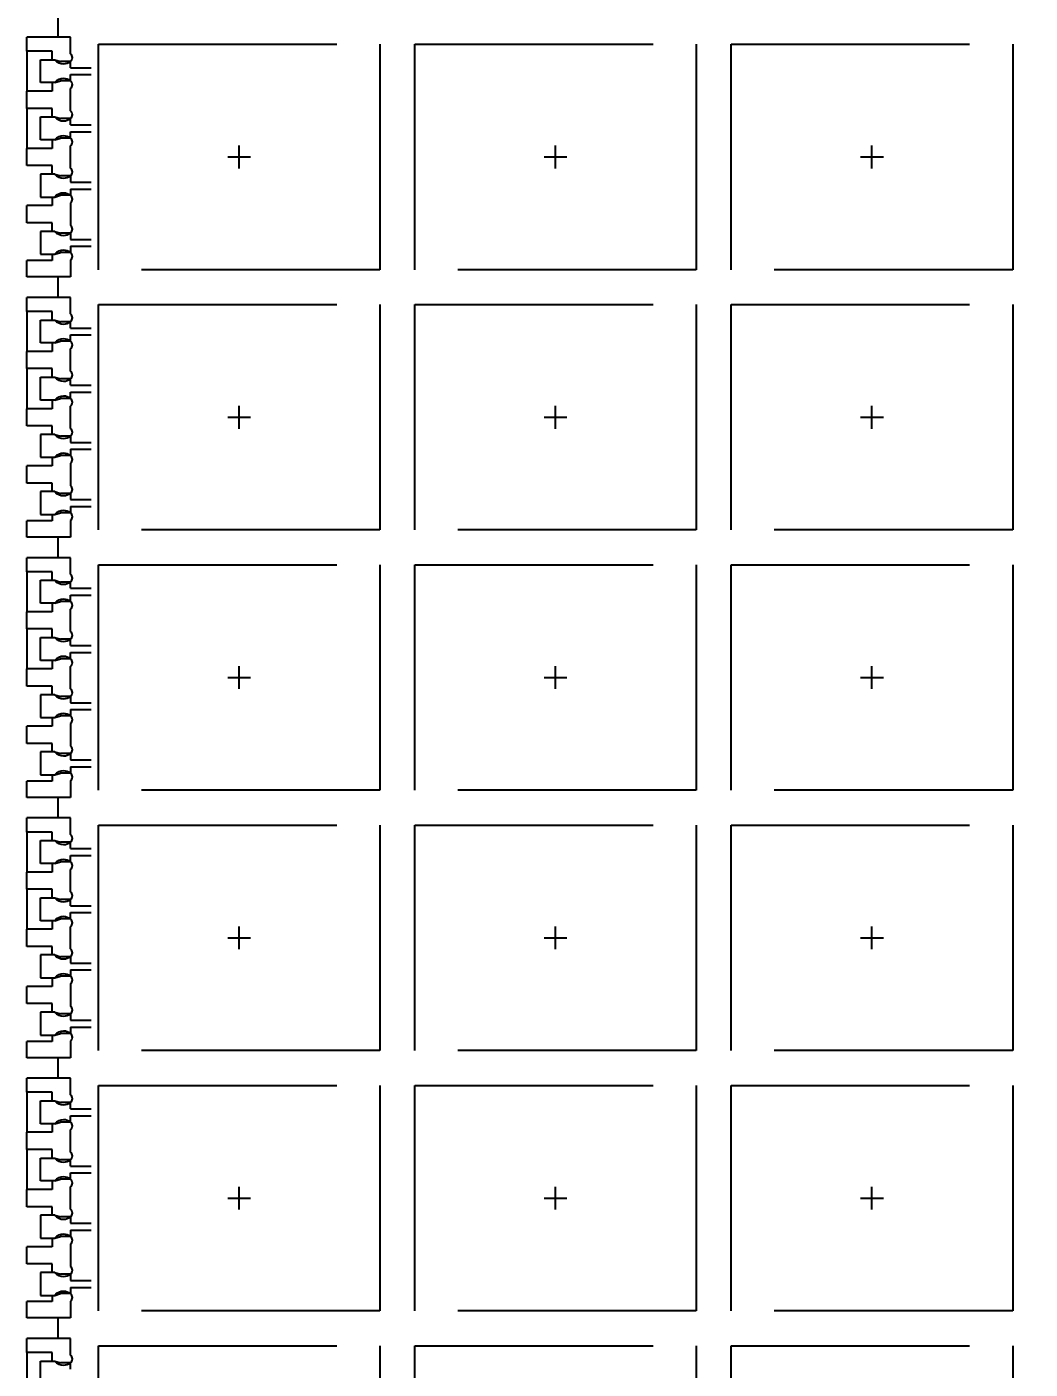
# Model space of a CAD drawing. Header units: millimetres. Extents: x 393.2 to 449.6, y 107.5 to 114.2.
# Drawn here: x 405.75 to 406.276, y 110.306 to 111.01 of the extents above; entities that cross this region are included whole.
import ezdxf

# ---------------------------------------------------------------- set-up
doc = ezdxf.new("R2010")
doc.units = ezdxf.units.MM
doc.header["$LTSCALE"] = 0.5
doc.header["$PDMODE"] = 98
for name, pattern in [('CENTER', [50.8, 31.75, -6.35, 6.35, -6.35]), ('HIDDEN', [0.375, 0.25, -0.125]), ('PHANTOM', [2.5, 1.25, -0.25, 0.25, -0.25, 0.25, -0.25])]:
    doc.linetypes.add(name, pattern=pattern)
for name, color, linetype in [('1D', 4, 'Continuous'), ('BTM', 7, 'HIDDEN'), ('CEN', 2, 'CENTER'), ('DIM', 3, 'Continuous'), ('PKG', 1, 'PHANTOM')]:
    doc.layers.add(name, color=color, linetype=linetype)
doc.styles.add('SIMPLEX', font='simplex.shx')
doc.dimstyles.new('Standard2', dxfattribs={"dimtxt": 0.06, "dimasz": 0.08, "dimexe": 0.01, "dimexo": 0.01, "dimgap": 0.027, "dimtad": 0, "dimdec": 3, "dimlfac": 16.666667, "dimrnd": 0.0005, "dimzin": 1, "dimdsep": 46, "dimtxsty": 'SIMPLEX', "dimcen": 0.1905, "dimclrd": 256, "dimclre": 256, "dimclrt": 256, "dimadec": 0, "dimazin": 0, "dimtp": 0.03, "dimtm": 0.05, "dimtfac": 0.8, "dimtdec": 3, "dimtmove": 0, "dimatfit": 3, "dimfxl": 0.05, "dimtolj": 1, "dimtzin": 4, "dimlwd": -1, "dimlwe": -1, "dimarcsym": 0})

# ---------------------------------------------------------------- blocks, each defined once
blk = doc.blocks.new('*D6')
at = {"layer": 'Defpoints', "color": 0, "ltscale": 0.1, "transparency": 16777216}
for p in [(405.70664, 113.31662), (405.70664, 113.0886), (407.43764, 111.00964)]:
    blk.add_point(p, dxfattribs=at)
at = {"layer": 'DIM', "ltscale": 0.1, "transparency": 16777216}
blk.add_line((405.70664, 113.0986), (405.70664, 113.31662), dxfattribs=at)
at = {"layer": 'DIM', "ltscale": 0.1, "transparency": 16777216, "insert": (405.70664, 113.49219), "char_height": 0.06, "attachment_point": 5, "rotation": 90, "style": 'SIMPLEX'}
blk.add_mtext('\\A1;28.850', dxfattribs=at)
blk = doc.blocks.new('*D7')
at = {"layer": '1D', "ltscale": 0.1, "transparency": 16777216}
blk.add_line((405.53864, 112.86798), (405.53864, 113.31662), dxfattribs=at)
at = {"layer": 'Defpoints', "color": 0, "ltscale": 0.1, "transparency": 16777216}
for p in [(405.53864, 113.31662), (405.53864, 112.85798), (407.43764, 111.00964)]:
    blk.add_point(p, dxfattribs=at)
at = {"layer": '1D', "ltscale": 0.1, "transparency": 16777216, "insert": (405.53864, 113.48648), "char_height": 0.06, "attachment_point": 5, "rotation": 90, "style": 'SIMPLEX'}
blk.add_mtext('\\A1;31.650', dxfattribs=at)
blk = doc.blocks.new('*D18')
at = {"layer": '1D', "ltscale": 0.1, "transparency": 16777216}
blk.add_line((405.51064, 109.44065), (405.04694, 109.44065), dxfattribs=at)
at = {"layer": 'Defpoints', "color": 0, "ltscale": 0.1, "transparency": 16777216}
for p in [(407.43764, 111.00964), (405.04694, 109.44065), (405.52064, 109.44065)]:
    blk.add_point(p, dxfattribs=at)
at = {"layer": '1D', "ltscale": 0.1, "transparency": 16777216, "insert": (404.87709, 109.44065), "char_height": 0.06, "attachment_point": 5, "style": 'SIMPLEX'}
blk.add_mtext('\\A1;26.150', dxfattribs=at)
blk = doc.blocks.new('*D19')
at = {"layer": '1D', "ltscale": 0.1, "transparency": 16777216}
blk.add_line((405.51064, 109.86063), (405.04694, 109.86063), dxfattribs=at)
at = {"layer": 'Defpoints', "color": 0, "ltscale": 0.1, "transparency": 16777216}
for p in [(407.43764, 111.00964), (405.04694, 109.86063), (405.52064, 109.86063)]:
    blk.add_point(p, dxfattribs=at)
at = {"layer": '1D', "ltscale": 0.1, "transparency": 16777216, "insert": (404.8828, 109.86063), "char_height": 0.06, "attachment_point": 5, "style": 'SIMPLEX'}
blk.add_mtext('\\A1;19.150', dxfattribs=at)
blk = doc.blocks.new('*D20')
at = {"layer": '1D', "ltscale": 0.1, "transparency": 16777216}
blk.add_line((405.51064, 110.34665), (405.10676, 110.34665), dxfattribs=at)
at = {"layer": 'Defpoints', "color": 0, "ltscale": 0.1, "transparency": 16777216}
for p in [(407.43764, 111.00964), (405.10676, 110.34665), (405.52064, 110.34665)]:
    blk.add_point(p, dxfattribs=at)
at = {"layer": '1D', "ltscale": 0.1, "transparency": 16777216, "insert": (404.94262, 110.34665), "char_height": 0.06, "attachment_point": 5, "style": 'SIMPLEX'}
blk.add_mtext('\\A1;11.050', dxfattribs=at)
blk = doc.blocks.new('*D21')
at = {"layer": '1D', "ltscale": 0.1, "transparency": 16777216}
blk.add_line((405.51064, 110.76663), (405.10676, 110.76663), dxfattribs=at)
at = {"layer": 'Defpoints', "color": 0, "ltscale": 0.1, "transparency": 16777216}
for p in [(407.43764, 111.00964), (405.10676, 110.76663), (405.52064, 110.76663)]:
    blk.add_point(p, dxfattribs=at)
at = {"layer": '1D', "ltscale": 0.1, "transparency": 16777216, "insert": (404.95976, 110.76663), "char_height": 0.06, "attachment_point": 5, "style": 'SIMPLEX'}
blk.add_mtext('\\A1;4.050', dxfattribs=at)
blk = doc.blocks.new('*D22')
at = {"layer": '1D', "ltscale": 0.1, "transparency": 16777216}
blk.add_line((405.51064, 111.25265), (405.10676, 111.25265), dxfattribs=at)
at = {"layer": 'Defpoints', "color": 0, "ltscale": 0.1, "transparency": 16777216}
for p in [(405.10676, 111.25265), (405.52064, 111.25265), (407.43764, 111.00964)]:
    blk.add_point(p, dxfattribs=at)
at = {"layer": '1D', "ltscale": 0.1, "transparency": 16777216, "insert": (404.95976, 111.25265), "char_height": 0.06, "attachment_point": 5, "style": 'SIMPLEX'}
blk.add_mtext('\\A1;4.050', dxfattribs=at)
blk = doc.blocks.new('*D23')
at = {"layer": '1D', "ltscale": 0.1, "transparency": 16777216}
blk.add_line((405.51064, 111.67263), (405.10676, 111.67263), dxfattribs=at)
at = {"layer": 'Defpoints', "color": 0, "ltscale": 0.1, "transparency": 16777216}
for p in [(405.10676, 111.67263), (405.52064, 111.67263), (407.43764, 111.00964)]:
    blk.add_point(p, dxfattribs=at)
at = {"layer": '1D', "ltscale": 0.1, "transparency": 16777216, "insert": (404.94262, 111.67263), "char_height": 0.06, "attachment_point": 5, "style": 'SIMPLEX'}
blk.add_mtext('\\A1;11.050', dxfattribs=at)
blk = doc.blocks.new('*D24')
at = {"layer": '1D', "ltscale": 0.1, "transparency": 16777216}
blk.add_line((405.51064, 112.15865), (405.10676, 112.15865), dxfattribs=at)
at = {"layer": 'Defpoints', "color": 0, "ltscale": 0.1, "transparency": 16777216}
for p in [(405.10676, 112.15865), (405.52064, 112.15865), (407.43764, 111.00964)]:
    blk.add_point(p, dxfattribs=at)
at = {"layer": '1D', "ltscale": 0.1, "transparency": 16777216, "insert": (404.94262, 112.15865), "char_height": 0.06, "attachment_point": 5, "style": 'SIMPLEX'}
blk.add_mtext('\\A1;19.150', dxfattribs=at)
blk = doc.blocks.new('*D25')
at = {"layer": '1D', "ltscale": 0.1, "transparency": 16777216}
blk.add_line((405.51064, 112.57863), (405.10676, 112.57863), dxfattribs=at)
at = {"layer": 'Defpoints', "color": 0, "ltscale": 0.1, "transparency": 16777216}
for p in [(405.10676, 112.57863), (405.52064, 112.57863), (407.43764, 111.00964)]:
    blk.add_point(p, dxfattribs=at)
at = {"layer": '1D', "ltscale": 0.1, "transparency": 16777216, "insert": (404.93691, 112.57863), "char_height": 0.06, "attachment_point": 5, "style": 'SIMPLEX'}
blk.add_mtext('\\A1;26.150', dxfattribs=at)
blk = doc.blocks.new('*D26')
at = {"layer": 'Defpoints', "color": 0, "ltscale": 0.1, "transparency": 16777216}
for p in [(405.10676, 113.06164), (405.67968, 113.06164), (407.43764, 111.00964)]:
    blk.add_point(p, dxfattribs=at)
at = {"layer": 'DIM', "ltscale": 0.1, "transparency": 16777216}
blk.add_line((405.66968, 113.06164), (405.10676, 113.06164), dxfattribs=at)
at = {"layer": 'DIM', "ltscale": 0.1, "transparency": 16777216, "insert": (404.93119, 113.06164), "char_height": 0.06, "attachment_point": 5, "style": 'SIMPLEX'}
blk.add_mtext('\\A1;34.200', dxfattribs=at)
blk = doc.blocks.new('*D40')
at = {"layer": 'Defpoints', "color": 0, "transparency": 16777216}
for p in [(407.43764, 111.00964), (405.75029, 109.19764), (405.04731, 109.0161)]:
    blk.add_point(p, dxfattribs=at)
at = {"layer": 'DIM', "transparency": 16777216}
for p, q in [((405.36731, 109.19764), (405.20731, 109.0161)), ((405.74029, 109.19764), (405.36731, 109.19764)), ((405.20731, 109.0161), (405.04731, 109.0161))]:
    blk.add_line(p, q, dxfattribs=at)
at = {"layer": 'DIM', "transparency": 16777216, "insert": (404.87174, 109.0161), "char_height": 0.06, "attachment_point": 5, "style": 'SIMPLEX'}
blk.add_mtext('\\A1;30.200', dxfattribs=at)
blk = doc.blocks.new('*D41')
at = {"layer": 'Defpoints', "color": 0, "transparency": 16777216}
for p in [(407.43764, 111.00964), (406.37864, 109.02364), (405.04731, 108.92191)]:
    blk.add_point(p, dxfattribs=at)
at = {"layer": 'DIM', "transparency": 16777216}
for p, q in [((405.36731, 109.02364), (405.20731, 108.92191)), ((406.36864, 109.02364), (405.36731, 109.02364)), ((405.20731, 108.92191), (405.04731, 108.92191))]:
    blk.add_line(p, q, dxfattribs=at)
at = {"layer": 'DIM', "transparency": 16777216, "insert": (404.87745, 108.92191), "char_height": 0.06, "attachment_point": 5, "style": 'SIMPLEX'}
blk.add_mtext('\\A1;33.100', dxfattribs=at)
blk = doc.blocks.new('*D42')
at = {"layer": 'Defpoints', "color": 0, "transparency": 16777216}
for p in [(407.43764, 111.00964), (405.68864, 109.23514), (405.46603, 108.54924)]:
    blk.add_point(p, dxfattribs=at)
at = {"layer": 'DIM', "transparency": 16777216}
for p, q in [((405.68864, 109.22514), (405.68864, 108.86924)), ((405.68864, 108.86924), (405.46603, 108.70924)), ((405.46603, 108.70924), (405.46603, 108.54924))]:
    blk.add_line(p, q, dxfattribs=at)
at = {"layer": 'DIM', "transparency": 16777216, "insert": (405.46603, 108.37938), "char_height": 0.06, "attachment_point": 5, "rotation": 90, "style": 'SIMPLEX'}
blk.add_mtext('\\A1;29.150', dxfattribs=at)
blk = doc.blocks.new('*D43')
at = {"layer": 'Defpoints', "color": 0, "transparency": 16777216}
for p in [(407.43764, 111.00964), (405.75749, 109.25239), (405.77007, 108.54924)]:
    blk.add_point(p, dxfattribs=at)
at = {"layer": 'DIM', "transparency": 16777216}
for p, q in [((405.75749, 109.24239), (405.75749, 108.86924)), ((405.75749, 108.86924), (405.77007, 108.70924)), ((405.77007, 108.70924), (405.77007, 108.54924))]:
    blk.add_line(p, q, dxfattribs=at)
at = {"layer": 'DIM', "transparency": 16777216, "insert": (405.77007, 108.37367), "char_height": 0.06, "attachment_point": 5, "rotation": 90, "style": 'SIMPLEX'}
blk.add_mtext('\\A1;28.003', dxfattribs=at)
blk = doc.blocks.new('*D44')
at = {"layer": 'Defpoints', "color": 0, "transparency": 16777216}
for p in [(407.43764, 111.00964), (405.76664, 109.22974), (405.85343, 108.54924)]:
    blk.add_point(p, dxfattribs=at)
at = {"layer": 'DIM', "transparency": 16777216}
for p, q in [((405.76664, 109.21974), (405.76664, 108.86924)), ((405.76664, 108.86924), (405.85343, 108.70924)), ((405.85343, 108.70924), (405.85343, 108.54924))]:
    blk.add_line(p, q, dxfattribs=at)
at = {"layer": 'DIM', "transparency": 16777216, "insert": (405.85343, 108.37367), "char_height": 0.06, "attachment_point": 5, "rotation": 90, "style": 'SIMPLEX'}
blk.add_mtext('\\A1;27.850', dxfattribs=at)
blk = doc.blocks.new('*D45')
at = {"layer": 'Defpoints', "color": 0, "transparency": 16777216}
for p in [(407.43764, 111.00964), (405.69779, 109.22599), (405.04731, 109.16438)]:
    blk.add_point(p, dxfattribs=at)
at = {"layer": 'DIM', "transparency": 16777216}
for p, q in [((405.36731, 109.22599), (405.20731, 109.16438)), ((405.68779, 109.22599), (405.36731, 109.22599)), ((405.20731, 109.16438), (405.04731, 109.16438))]:
    blk.add_line(p, q, dxfattribs=at)
at = {"layer": 'DIM', "transparency": 16777216, "insert": (404.87174, 109.16438), "char_height": 0.06, "attachment_point": 5, "style": 'SIMPLEX'}
blk.add_mtext('\\A1;29.728', dxfattribs=at)
blk = doc.blocks.new('*D46')
at = {"layer": 'Defpoints', "color": 0, "ltscale": 0.1, "transparency": 16777216}
for p in [(407.43764, 111.00964), (405.77324, 109.22314), (405.04731, 109.09433)]:
    blk.add_point(p, dxfattribs=at)
at = {"layer": 'DIM', "linetype": 'ByBlock', "ltscale": 0.1, "transparency": 16777216}
for p, q in [((405.36731, 109.22314), (405.20731, 109.09433)), ((405.76324, 109.22314), (405.36731, 109.22314)), ((405.20731, 109.09433), (405.04731, 109.09433))]:
    blk.add_line(p, q, dxfattribs=at)
at = {"layer": 'DIM', "ltscale": 0.1, "transparency": 16777216, "insert": (404.87174, 109.09433), "char_height": 0.06, "attachment_point": 5, "style": 'SIMPLEX'}
blk.add_mtext('\\A1;29.775', dxfattribs=at)
blk = doc.blocks.new('*D47')
at = {"layer": 'Defpoints', "color": 0, "ltscale": 0.1, "transparency": 16777216}
for p in [(407.43764, 111.00964), (405.73529, 109.23514), (405.5645, 108.54924)]:
    blk.add_point(p, dxfattribs=at)
at = {"layer": 'DIM', "linetype": 'ByBlock', "ltscale": 0.1, "transparency": 16777216}
for p, q in [((405.73529, 109.22514), (405.73529, 108.86924)), ((405.73529, 108.86924), (405.5645, 108.70924)), ((405.5645, 108.70924), (405.5645, 108.54924))]:
    blk.add_line(p, q, dxfattribs=at)
at = {"layer": 'DIM', "ltscale": 0.1, "transparency": 16777216, "insert": (405.5645, 108.37367), "char_height": 0.06, "attachment_point": 5, "rotation": 90, "style": 'SIMPLEX'}
blk.add_mtext('\\A1;28.373', dxfattribs=at)
blk = doc.blocks.new('*D48')
at = {"layer": 'Defpoints', "color": 0, "ltscale": 0.1, "transparency": 16777216}
for p in [(407.43764, 111.00964), (405.75029, 109.19764), (405.66911, 108.54924)]:
    blk.add_point(p, dxfattribs=at)
at = {"layer": 'DIM', "linetype": 'ByBlock', "ltscale": 0.1, "transparency": 16777216}
for p, q in [((405.75029, 109.18764), (405.75029, 108.86924)), ((405.75029, 108.86924), (405.66911, 108.70924)), ((405.66911, 108.70924), (405.66911, 108.54924))]:
    blk.add_line(p, q, dxfattribs=at)
at = {"layer": 'DIM', "ltscale": 0.1, "transparency": 16777216, "insert": (405.66911, 108.37938), "char_height": 0.06, "attachment_point": 5, "rotation": 90, "style": 'SIMPLEX'}
blk.add_mtext('\\A1;28.123', dxfattribs=at)
blk = doc.blocks.new('*D49')
at = {"layer": 'Defpoints', "color": 0, "ltscale": 0.1, "transparency": 16777216}
for p in [(407.43764, 111.00964), (405.04731, 109.22974), (405.75029, 109.22974)]:
    blk.add_point(p, dxfattribs=at)
at = {"layer": 'DIM', "linetype": 'ByBlock', "ltscale": 0.1, "transparency": 16777216}
blk.add_line((405.74029, 109.22974), (405.04731, 109.22974), dxfattribs=at)
at = {"layer": 'DIM', "ltscale": 0.1, "transparency": 16777216, "insert": (404.87174, 109.22974), "char_height": 0.06, "attachment_point": 5, "style": 'SIMPLEX'}
blk.add_mtext('\\A1;29.665', dxfattribs=at)
blk = doc.blocks.new('*D50')
at = {"layer": 'Defpoints', "color": 0, "ltscale": 0.1, "transparency": 16777216}
for p in [(407.43764, 111.00964), (405.77324, 109.19764), (405.94126, 108.54924)]:
    blk.add_point(p, dxfattribs=at)
at = {"layer": 'DIM', "linetype": 'ByBlock', "ltscale": 0.1, "transparency": 16777216}
for p, q in [((405.77324, 109.18764), (405.77324, 108.86924)), ((405.77324, 108.86924), (405.94126, 108.70924)), ((405.94126, 108.70924), (405.94126, 108.54924))]:
    blk.add_line(p, q, dxfattribs=at)
at = {"layer": 'DIM', "ltscale": 0.1, "transparency": 16777216, "insert": (405.94126, 108.37367), "char_height": 0.06, "attachment_point": 5, "rotation": 90, "style": 'SIMPLEX'}
blk.add_mtext('\\A1;27.740', dxfattribs=at)
blk = doc.blocks.new('*D51')
at = {"layer": 'Defpoints', "color": 0, "ltscale": 0.1, "transparency": 16777216}
for p in [(407.43764, 111.00964), (405.04731, 109.30548), (405.75029, 109.24054)]:
    blk.add_point(p, dxfattribs=at)
at = {"layer": 'DIM', "linetype": 'ByBlock', "ltscale": 0.1, "transparency": 16777216}
for p, q in [((405.20731, 109.30548), (405.04731, 109.30548)), ((405.36731, 109.24054), (405.20731, 109.30548)), ((405.74029, 109.24054), (405.36731, 109.24054))]:
    blk.add_line(p, q, dxfattribs=at)
at = {"layer": 'DIM', "ltscale": 0.1, "transparency": 16777216, "insert": (404.87174, 109.30548), "char_height": 0.06, "attachment_point": 5, "style": 'SIMPLEX'}
blk.add_mtext('\\A1;29.485', dxfattribs=at)
blk = doc.blocks.new('*U100')
at = {"layer": 'CEN', "ltscale": 0.005}
for p, q in [((-0.006, 0), (0.006, 0)), ((0, -0.006), (0, 0.006))]:
    blk.add_line(p, q, dxfattribs=at)
at = {"layer": 'PKG', "color": 1, "linetype": 'HIDDEN'}
blk.add_lwpolyline([(-0.0738, -0.0591), (-0.0738, 0.0591), (0.0738, 0.0591), (0.0738, -0.0591)], close=True, dxfattribs=at)
blk = doc.blocks.new('*U101')
at = {"layer": 'CEN', "color": 0, "linetype": 'ByBlock', "lineweight": -2, "transparency": 16777216}
for p in [(0, 1.638), (0.1659, 1.638), (0.3318, 1.638), (0, 1.5015), (0.1659, 1.5015), (0.3318, 1.5015), (0, 1.365), (0.1659, 1.365), (0.3318, 1.365), (0, 1.2285), (0.1659, 1.2285), (0.3318, 1.2285), (0, 1.092), (0.1659, 1.092), (0.3318, 1.092), (0, 0.9555), (0.1659, 0.9555), (0.3318, 0.9555)]:
    blk.add_blockref('*U100', p, dxfattribs=at)
blk = doc.blocks.new('*D153')
at = {"layer": 'Defpoints', "color": 0, "ltscale": 0.1, "transparency": 16777216}
for p in [(407.43764, 111.00964), (405.04731, 109.37082), (405.69779, 109.24429)]:
    blk.add_point(p, dxfattribs=at)
at = {"layer": 'DIM', "ltscale": 0.1, "transparency": 16777216}
for p, q in [((405.20731, 109.37082), (405.04731, 109.37082)), ((405.36731, 109.24429), (405.20731, 109.37082)), ((405.68779, 109.24429), (405.36731, 109.24429))]:
    blk.add_line(p, q, dxfattribs=at)
at = {"layer": 'DIM', "ltscale": 0.1, "transparency": 16777216, "insert": (404.87174, 109.37082), "char_height": 0.06, "attachment_point": 5, "style": 'SIMPLEX'}
blk.add_mtext('\\A1;29.423', dxfattribs=at)
blk = doc.blocks.new('*D154')
at = {"layer": 'Defpoints', "color": 0, "ltscale": 0.1, "transparency": 16777216}
for p in [(407.43764, 111.00964), (405.78404, 109.19764), (406.02633, 108.54924)]:
    blk.add_point(p, dxfattribs=at)
at = {"layer": 'DIM', "ltscale": 0.1, "transparency": 16777216}
for p, q in [((405.78404, 109.18764), (405.78404, 108.86924)), ((405.78404, 108.86924), (406.02633, 108.70924)), ((406.02633, 108.70924), (406.02633, 108.54924))]:
    blk.add_line(p, q, dxfattribs=at)
at = {"layer": 'DIM', "ltscale": 0.1, "transparency": 16777216, "insert": (406.02633, 108.37367), "char_height": 0.06, "attachment_point": 5, "rotation": 90, "style": 'SIMPLEX'}
blk.add_mtext('\\A1;27.560', dxfattribs=at)

msp = doc.modelspace()

# ---------------------------------------------------------------- linework, layer by layer
at = {"ltscale": 0.03}
for p, q in [((405.773239, 111.004242), (405.750289, 111.004242)), ((405.750289, 110.996892), (405.750289, 111.004242)), ((405.773239, 110.995561), (405.773239, 111.004242)), ((405.763489, 110.996892), (405.750289, 110.996892)), ((405.763489, 110.992392), (405.763489, 110.996892)), ((405.763489, 110.992392), (405.764989, 110.992392)), ((405.764989, 110.992392), (405.767989, 110.991492)), ((405.773239, 110.991492), (405.767989, 110.991492)), ((405.764989, 110.980392), (405.763489, 110.980392)), ((405.763489, 110.980392), (405.763489, 110.975892)), ((405.764989, 110.980392), (405.767989, 110.981292)), ((405.773239, 110.981292), (405.767989, 110.981292)), ((405.763489, 110.975892), (405.750289, 110.975892)), ((405.750289, 110.966892), (405.750289, 110.975892)), ((405.773239, 110.965561), (405.773239, 110.977223)), ((405.763489, 110.966892), (405.750289, 110.966892)), ((405.763489, 110.962392), (405.763489, 110.966892)), ((405.763489, 110.962392), (405.764989, 110.962392)), ((405.764989, 110.962392), (405.767989, 110.961492)), ((405.773239, 110.961492), (405.767989, 110.961492)), ((405.764989, 110.950392), (405.763489, 110.950392)), ((405.763489, 110.950392), (405.763489, 110.945892)), ((405.764989, 110.950392), (405.767989, 110.951292)), ((405.773239, 110.951292), (405.767989, 110.951292)), ((405.763489, 110.945892), (405.750289, 110.945892)), ((405.750289, 110.936892), (405.750289, 110.945892)), ((405.773239, 110.935561), (405.773239, 110.947223)), ((405.763489, 110.936892), (405.750289, 110.936892)), ((405.763489, 110.932392), (405.763489, 110.936892)), ((405.764989, 110.932392), (405.763489, 110.932392)), ((405.764989, 110.932392), (405.767989, 110.931492)), ((405.773239, 110.931492), (405.767989, 110.931492)), ((405.763489, 110.915892), (405.750289, 110.915892)), ((405.750289, 110.906892), (405.750289, 110.915892)), ((405.763489, 110.920392), (405.764989, 110.920392)), ((405.763489, 110.920392), (405.763489, 110.915892)), ((405.764989, 110.920392), (405.767989, 110.921292)), ((405.773239, 110.921292), (405.767989, 110.921292)), ((405.773239, 110.917223), (405.773239, 110.905561)), ((405.763489, 110.906892), (405.750289, 110.906892)), ((405.763489, 110.902392), (405.763489, 110.906892)), ((405.764989, 110.902392), (405.763489, 110.902392)), ((405.764989, 110.902392), (405.767989, 110.901492)), ((405.773239, 110.901492), (405.767989, 110.901492)), ((405.773239, 110.901492), (405.767989, 110.901492)), ((405.763489, 110.887092), (405.750289, 110.887092)), ((405.750289, 110.878542), (405.750289, 110.887092)), ((405.763489, 110.890392), (405.763489, 110.887092)), ((405.763489, 110.890392), (405.764989, 110.890392)), ((405.764989, 110.890392), (405.767989, 110.891292)), ((405.773239, 110.891292), (405.767989, 110.891292)), ((405.773239, 110.891292), (405.767989, 110.891292)), ((405.773239, 110.887223), (405.773239, 110.878542)), ((405.773239, 110.878542), (405.750289, 110.878542)), ((405.773239, 110.867742), (405.750289, 110.867742)), ((405.750289, 110.860392), (405.750289, 110.867742)), ((405.773239, 110.859061), (405.773239, 110.867742)), ((405.763489, 110.860392), (405.750289, 110.860392)), ((405.763489, 110.855892), (405.763489, 110.860392)), ((405.763489, 110.855892), (405.764989, 110.855892)), ((405.764989, 110.855892), (405.767989, 110.854992)), ((405.773239, 110.854992), (405.767989, 110.854992)), ((405.764989, 110.843892), (405.767989, 110.844792)), ((405.773239, 110.844792), (405.767989, 110.844792)), ((405.763489, 110.839392), (405.750289, 110.839392)), ((405.750289, 110.830392), (405.750289, 110.839392)), ((405.764989, 110.843892), (405.763489, 110.843892)), ((405.763489, 110.843892), (405.763489, 110.839392)), ((405.773239, 110.829061), (405.773239, 110.840723)), ((405.763489, 110.830392), (405.750289, 110.830392)), ((405.763489, 110.825892), (405.763489, 110.830392)), ((405.763489, 110.825892), (405.764989, 110.825892)), ((405.764989, 110.825892), (405.767989, 110.824992)), ((405.773239, 110.824992), (405.767989, 110.824992)), ((405.763489, 110.809392), (405.750289, 110.809392)), ((405.750289, 110.800392), (405.750289, 110.809392)), ((405.764989, 110.813892), (405.763489, 110.813892)), ((405.763489, 110.813892), (405.763489, 110.809392)), ((405.764989, 110.813892), (405.767989, 110.814792)), ((405.773239, 110.814792), (405.767989, 110.814792)), ((405.773239, 110.799061), (405.773239, 110.810723)), ((405.763489, 110.800392), (405.750289, 110.800392)), ((405.763489, 110.795892), (405.763489, 110.800392)), ((405.764989, 110.795892), (405.763489, 110.795892)), ((405.764989, 110.795892), (405.767989, 110.794992)), ((405.773239, 110.794992), (405.767989, 110.794992)), ((405.763489, 110.783892), (405.764989, 110.783892)), ((405.763489, 110.783892), (405.763489, 110.779392)), ((405.764989, 110.783892), (405.767989, 110.784792)), ((405.773239, 110.784792), (405.767989, 110.784792)), ((405.773239, 110.780723), (405.773239, 110.769061)), ((405.763489, 110.779392), (405.750289, 110.779392)), ((405.750289, 110.770392), (405.750289, 110.779392)), ((405.763489, 110.770392), (405.750289, 110.770392)), ((405.763489, 110.765892), (405.763489, 110.770392)), ((405.764989, 110.765892), (405.763489, 110.765892)), ((405.764989, 110.765892), (405.767989, 110.764992)), ((405.773239, 110.764992), (405.767989, 110.764992)), ((405.773239, 110.764992), (405.767989, 110.764992)), ((405.763489, 110.753892), (405.763489, 110.750592)), ((405.763489, 110.753892), (405.764989, 110.753892)), ((405.764989, 110.753892), (405.767989, 110.754792)), ((405.773239, 110.754792), (405.767989, 110.754792)), ((405.773239, 110.754792), (405.767989, 110.754792)), ((405.763489, 110.750592), (405.750289, 110.750592)), ((405.750289, 110.742042), (405.750289, 110.750592)), ((405.773239, 110.750723), (405.773239, 110.742042)), ((405.773239, 110.742042), (405.750289, 110.742042)), ((405.773239, 110.731242), (405.750289, 110.731242)), ((405.750289, 110.723892), (405.750289, 110.731242)), ((405.773239, 110.722561), (405.773239, 110.731242)), ((405.763489, 110.723892), (405.750289, 110.723892)), ((405.763489, 110.719392), (405.763489, 110.723892)), ((405.763489, 110.719392), (405.764989, 110.719392)), ((405.764989, 110.719392), (405.767989, 110.718492)), ((405.773239, 110.718492), (405.767989, 110.718492)), ((405.764989, 110.707392), (405.763489, 110.707392)), ((405.763489, 110.707392), (405.763489, 110.702892)), ((405.764989, 110.707392), (405.767989, 110.708292)), ((405.773239, 110.708292), (405.767989, 110.708292)), ((405.773239, 110.692561), (405.773239, 110.704223)), ((405.763489, 110.702892), (405.750289, 110.702892)), ((405.750289, 110.693892), (405.750289, 110.702892)), ((405.763489, 110.693892), (405.750289, 110.693892)), ((405.763489, 110.689392), (405.763489, 110.693892)), ((405.763489, 110.689392), (405.764989, 110.689392)), ((405.764989, 110.689392), (405.767989, 110.688492)), ((405.773239, 110.688492), (405.767989, 110.688492)), ((405.764989, 110.677392), (405.763489, 110.677392)), ((405.763489, 110.677392), (405.763489, 110.672892)), ((405.764989, 110.677392), (405.767989, 110.678292)), ((405.773239, 110.678292), (405.767989, 110.678292)), ((405.763489, 110.672892), (405.750289, 110.672892)), ((405.750289, 110.663892), (405.750289, 110.672892)), ((405.773239, 110.662561), (405.773239, 110.674223)), ((405.763489, 110.663892), (405.750289, 110.663892)), ((405.763489, 110.659392), (405.763489, 110.663892)), ((405.764989, 110.659392), (405.763489, 110.659392)), ((405.764989, 110.659392), (405.767989, 110.658492)), ((405.773239, 110.658492), (405.767989, 110.658492)), ((405.763489, 110.647392), (405.764989, 110.647392)), ((405.763489, 110.647392), (405.763489, 110.642892)), ((405.764989, 110.647392), (405.767989, 110.648292)), ((405.773239, 110.648292), (405.767989, 110.648292)), ((405.763489, 110.642892), (405.750289, 110.642892)), ((405.750289, 110.633892), (405.750289, 110.642892)), ((405.773239, 110.644223), (405.773239, 110.632561)), ((405.763489, 110.633892), (405.750289, 110.633892)), ((405.763489, 110.629392), (405.763489, 110.633892)), ((405.764989, 110.629392), (405.763489, 110.629392)), ((405.764989, 110.629392), (405.767989, 110.628492)), ((405.773239, 110.628492), (405.767989, 110.628492)), ((405.773239, 110.628492), (405.767989, 110.628492)), ((405.763489, 110.614092), (405.750289, 110.614092)), ((405.750289, 110.605542), (405.750289, 110.614092)), ((405.763489, 110.617392), (405.763489, 110.614092)), ((405.763489, 110.617392), (405.764989, 110.617392)), ((405.764989, 110.617392), (405.767989, 110.618292)), ((405.773239, 110.618292), (405.767989, 110.618292)), ((405.773239, 110.618292), (405.767989, 110.618292)), ((405.773239, 110.614223), (405.773239, 110.605542)), ((405.773239, 110.605542), (405.750289, 110.605542)), ((405.773239, 110.594742), (405.750289, 110.594742)), ((405.750289, 110.587392), (405.750289, 110.594742)), ((405.773239, 110.586061), (405.773239, 110.594742)), ((405.763489, 110.587392), (405.750289, 110.587392)), ((405.763489, 110.582892), (405.763489, 110.587392)), ((405.763489, 110.582892), (405.764989, 110.582892)), ((405.764989, 110.582892), (405.767989, 110.581992)), ((405.773239, 110.581992), (405.767989, 110.581992)), ((405.764989, 110.570892), (405.763489, 110.570892)), ((405.763489, 110.570892), (405.763489, 110.566392)), ((405.764989, 110.570892), (405.767989, 110.571792)), ((405.773239, 110.571792), (405.767989, 110.571792)), ((405.763489, 110.566392), (405.750289, 110.566392)), ((405.750289, 110.557392), (405.750289, 110.566392)), ((405.773239, 110.556061), (405.773239, 110.567723)), ((405.763489, 110.557392), (405.750289, 110.557392)), ((405.763489, 110.552892), (405.763489, 110.557392)), ((405.763489, 110.552892), (405.764989, 110.552892)), ((405.764989, 110.552892), (405.767989, 110.551992)), ((405.773239, 110.551992), (405.767989, 110.551992)), ((405.764989, 110.540892), (405.767989, 110.541792)), ((405.773239, 110.541792), (405.767989, 110.541792)), ((405.763489, 110.536392), (405.750289, 110.536392)), ((405.750289, 110.527392), (405.750289, 110.536392)), ((405.764989, 110.540892), (405.763489, 110.540892)), ((405.763489, 110.540892), (405.763489, 110.536392)), ((405.773239, 110.526061), (405.773239, 110.537723)), ((405.763489, 110.527392), (405.750289, 110.527392)), ((405.763489, 110.522892), (405.763489, 110.527392)), ((405.764989, 110.522892), (405.763489, 110.522892)), ((405.764989, 110.522892), (405.767989, 110.521992)), ((405.773239, 110.521992), (405.767989, 110.521992)), ((405.763489, 110.506392), (405.750289, 110.506392)), ((405.750289, 110.497392), (405.750289, 110.506392)), ((405.763489, 110.510892), (405.764989, 110.510892)), ((405.763489, 110.510892), (405.763489, 110.506392)), ((405.764989, 110.510892), (405.767989, 110.511792)), ((405.773239, 110.511792), (405.767989, 110.511792)), ((405.773239, 110.507723), (405.773239, 110.496061)), ((405.763489, 110.497392), (405.750289, 110.497392)), ((405.763489, 110.492892), (405.763489, 110.497392)), ((405.764989, 110.492892), (405.763489, 110.492892)), ((405.764989, 110.492892), (405.767989, 110.491992)), ((405.773239, 110.491992), (405.767989, 110.491992)), ((405.773239, 110.491992), (405.767989, 110.491992)), ((405.763489, 110.480892), (405.763489, 110.477592)), ((405.763489, 110.480892), (405.764989, 110.480892)), ((405.764989, 110.480892), (405.767989, 110.481792)), ((405.773239, 110.481792), (405.767989, 110.481792)), ((405.773239, 110.481792), (405.767989, 110.481792)), ((405.763489, 110.477592), (405.750289, 110.477592)), ((405.750289, 110.469042), (405.750289, 110.477592)), ((405.773239, 110.477723), (405.773239, 110.469042)), ((405.773239, 110.469042), (405.750289, 110.469042)), ((405.773239, 110.458242), (405.750289, 110.458242)), ((405.750289, 110.450892), (405.750289, 110.458242)), ((405.773239, 110.449561), (405.773239, 110.458242)), ((405.763489, 110.450892), (405.750289, 110.450892)), ((405.763489, 110.446392), (405.763489, 110.450892)), ((405.763489, 110.446392), (405.764989, 110.446392)), ((405.764989, 110.446392), (405.767989, 110.445492)), ((405.773239, 110.445492), (405.767989, 110.445492)), ((405.763489, 110.429892), (405.750289, 110.429892)), ((405.750289, 110.420892), (405.750289, 110.429892)), ((405.764989, 110.434392), (405.763489, 110.434392)), ((405.763489, 110.434392), (405.763489, 110.429892)), ((405.764989, 110.434392), (405.767989, 110.435292)), ((405.773239, 110.435292), (405.767989, 110.435292)), ((405.773239, 110.419561), (405.773239, 110.431223)), ((405.763489, 110.420892), (405.750289, 110.420892)), ((405.763489, 110.416392), (405.763489, 110.420892)), ((405.763489, 110.416392), (405.764989, 110.416392)), ((405.764989, 110.416392), (405.767989, 110.415492)), ((405.773239, 110.415492), (405.767989, 110.415492)), ((405.764989, 110.404392), (405.763489, 110.404392)), ((405.763489, 110.404392), (405.763489, 110.399892)), ((405.764989, 110.404392), (405.767989, 110.405292)), ((405.773239, 110.405292), (405.767989, 110.405292)), ((405.773239, 110.389561), (405.773239, 110.401223)), ((405.763489, 110.399892), (405.750289, 110.399892)), ((405.750289, 110.390892), (405.750289, 110.399892)), ((405.763489, 110.390892), (405.750289, 110.390892)), ((405.763489, 110.386392), (405.763489, 110.390892)), ((405.764989, 110.386392), (405.763489, 110.386392)), ((405.764989, 110.386392), (405.767989, 110.385492)), ((405.773239, 110.385492), (405.767989, 110.385492)), ((405.763489, 110.374392), (405.764989, 110.374392)), ((405.763489, 110.374392), (405.763489, 110.369892)), ((405.764989, 110.374392), (405.767989, 110.375292)), ((405.773239, 110.375292), (405.767989, 110.375292)), ((405.763489, 110.369892), (405.750289, 110.369892)), ((405.750289, 110.360892), (405.750289, 110.369892)), ((405.773239, 110.371223), (405.773239, 110.359561)), ((405.763489, 110.360892), (405.750289, 110.360892)), ((405.763489, 110.356392), (405.763489, 110.360892)), ((405.764989, 110.356392), (405.763489, 110.356392)), ((405.764989, 110.356392), (405.767989, 110.355492)), ((405.773239, 110.355492), (405.767989, 110.355492)), ((405.773239, 110.355492), (405.767989, 110.355492)), ((405.763489, 110.344392), (405.763489, 110.341092)), ((405.763489, 110.344392), (405.764989, 110.344392)), ((405.764989, 110.344392), (405.767989, 110.345292)), ((405.773239, 110.345292), (405.767989, 110.345292)), ((405.773239, 110.345292), (405.767989, 110.345292)), ((405.763489, 110.341092), (405.750289, 110.341092)), ((405.750289, 110.332542), (405.750289, 110.341092)), ((405.773239, 110.341223), (405.773239, 110.332542)), ((405.773239, 110.332542), (405.750289, 110.332542)), ((405.773239, 110.321742), (405.750289, 110.321742)), ((405.750289, 110.314392), (405.750289, 110.321742)), ((405.773239, 110.313061), (405.773239, 110.321742)), ((405.763489, 110.314392), (405.750289, 110.314392)), ((405.763489, 110.309892), (405.763489, 110.314392)), ((405.763489, 110.309892), (405.764989, 110.309892)), ((405.764989, 110.309892), (405.767989, 110.308992)), ((405.773239, 110.308992), (405.767989, 110.308992))]:
    msp.add_line(p, q, dxfattribs=at)
for centre, radius, start, end in [((405.769464, 110.99611), 0.005818, 219.719095, 270.247118), ((405.771389, 110.993527), 0.00275, 312.275937, 47.724063), ((405.769078, 110.998036), 0.007754, 273.03753, 302.451813), ((405.769464, 110.976675), 0.005818, 89.752882, 140.280905), ((405.769078, 110.974749), 0.007754, 57.548187, 86.96247), ((405.771389, 110.979258), 0.00275, 312.275937, 47.724063), ((405.771389, 110.963527), 0.00275, 312.275937, 47.724063), ((405.769464, 110.96611), 0.005818, 219.719095, 270.247118), ((405.769078, 110.968036), 0.007754, 273.03753, 302.451813), ((405.769464, 110.946675), 0.005818, 89.752882, 140.280905), ((405.769078, 110.944749), 0.007754, 57.548187, 86.96247), ((405.771389, 110.949258), 0.00275, 312.275937, 47.724063), ((405.771389, 110.933527), 0.00275, 312.275937, 47.724063), ((405.769464, 110.93611), 0.005818, 219.719095, 270.247118), ((405.769078, 110.938036), 0.007754, 273.03753, 302.451813), ((405.769464, 110.916675), 0.005818, 89.752882, 140.280905), ((405.769078, 110.914749), 0.007754, 57.548187, 86.96247), ((405.771389, 110.919258), 0.00275, 312.275937, 47.724063), ((405.769464, 110.90611), 0.005818, 219.719095, 270.247118), ((405.769078, 110.908036), 0.007754, 273.03753, 302.451813), ((405.771389, 110.903527), 0.00275, 312.275937, 47.724063), ((405.769464, 110.886675), 0.005818, 89.752882, 140.280905), ((405.769078, 110.884749), 0.007754, 57.548187, 86.96247), ((405.771389, 110.889258), 0.00275, 312.275937, 47.724063), ((405.771389, 110.857027), 0.00275, 312.275937, 47.724063), ((405.769464, 110.85961), 0.005818, 219.719095, 270.247118), ((405.769078, 110.861536), 0.007754, 273.03753, 302.451813), ((405.769464, 110.840175), 0.005818, 89.752882, 140.280905), ((405.769078, 110.838249), 0.007754, 57.548187, 86.96247), ((405.771389, 110.842758), 0.00275, 312.275937, 47.724063), ((405.769464, 110.82961), 0.005818, 219.719095, 270.247118), ((405.769078, 110.831536), 0.007754, 273.03753, 302.451813), ((405.771389, 110.827027), 0.00275, 312.275937, 47.724063), ((405.769464, 110.810175), 0.005818, 89.752882, 140.280905), ((405.769078, 110.808249), 0.007754, 57.548187, 86.96247), ((405.771389, 110.812758), 0.00275, 312.275937, 47.724063), ((405.769464, 110.79961), 0.005818, 219.719095, 270.247118), ((405.769078, 110.801536), 0.007754, 273.03753, 302.451813), ((405.771389, 110.797027), 0.00275, 312.275937, 47.724063), ((405.769464, 110.780175), 0.005818, 89.752882, 140.280905), ((405.769078, 110.778249), 0.007754, 57.548187, 86.96247), ((405.771389, 110.782758), 0.00275, 312.275937, 47.724063), ((405.771389, 110.767027), 0.00275, 312.275937, 47.724063), ((405.769464, 110.76961), 0.005818, 219.719095, 270.247118), ((405.769078, 110.771536), 0.007754, 273.03753, 302.451813), ((405.769464, 110.750175), 0.005818, 89.752882, 140.280905), ((405.769078, 110.748249), 0.007754, 57.548187, 86.96247), ((405.771389, 110.752758), 0.00275, 312.275937, 47.724063), ((405.769464, 110.72311), 0.005818, 219.719095, 270.247118), ((405.769078, 110.725036), 0.007754, 273.03753, 302.451813), ((405.771389, 110.720527), 0.00275, 312.275937, 47.724063), ((405.769464, 110.703675), 0.005818, 89.752882, 140.280905), ((405.769078, 110.701749), 0.007754, 57.548187, 86.96247), ((405.771389, 110.706258), 0.00275, 312.275937, 47.724063), ((405.769464, 110.69311), 0.005818, 219.719095, 270.247118), ((405.771389, 110.690527), 0.00275, 312.275937, 47.724063), ((405.769078, 110.695036), 0.007754, 273.03753, 302.451813), ((405.769464, 110.673675), 0.005818, 89.752882, 140.280905), ((405.769078, 110.671749), 0.007754, 57.548187, 86.96247), ((405.771389, 110.676258), 0.00275, 312.275937, 47.724063), ((405.771389, 110.660527), 0.00275, 312.275937, 47.724063), ((405.769464, 110.66311), 0.005818, 219.719095, 270.247118), ((405.769078, 110.665036), 0.007754, 273.03753, 302.451813), ((405.769464, 110.643675), 0.005818, 89.752882, 140.280905), ((405.769078, 110.641749), 0.007754, 57.548187, 86.96247), ((405.771389, 110.646258), 0.00275, 312.275937, 47.724063), ((405.769464, 110.63311), 0.005818, 219.719095, 270.247118), ((405.769078, 110.635036), 0.007754, 273.03753, 302.451813), ((405.771389, 110.630527), 0.00275, 312.275937, 47.724063), ((405.769464, 110.613675), 0.005818, 89.752882, 140.280905), ((405.769078, 110.611749), 0.007754, 57.548187, 86.96247), ((405.771389, 110.616258), 0.00275, 312.275937, 47.724063), ((405.771389, 110.584027), 0.00275, 312.275937, 47.724063), ((405.769464, 110.58661), 0.005818, 219.719095, 270.247118), ((405.769078, 110.588536), 0.007754, 273.03753, 302.451813), ((405.769464, 110.567175), 0.005818, 89.752882, 140.280905), ((405.769078, 110.565249), 0.007754, 57.548187, 86.96247), ((405.771389, 110.569758), 0.00275, 312.275937, 47.724063), ((405.771389, 110.554027), 0.00275, 312.275937, 47.724063), ((405.769464, 110.55661), 0.005818, 219.719095, 270.247118), ((405.769078, 110.558536), 0.007754, 273.03753, 302.451813), ((405.769464, 110.537175), 0.005818, 89.752882, 140.280905), ((405.769078, 110.535249), 0.007754, 57.548187, 86.96247), ((405.771389, 110.539758), 0.00275, 312.275937, 47.724063), ((405.769464, 110.52661), 0.005818, 219.719095, 270.247118), ((405.769078, 110.528536), 0.007754, 273.03753, 302.451813), ((405.771389, 110.524027), 0.00275, 312.275937, 47.724063), ((405.769464, 110.507175), 0.005818, 89.752882, 140.280905), ((405.769078, 110.505249), 0.007754, 57.548187, 86.96247), ((405.771389, 110.509758), 0.00275, 312.275937, 47.724063), ((405.769464, 110.49661), 0.005818, 219.719095, 270.247118), ((405.769078, 110.498536), 0.007754, 273.03753, 302.451813), ((405.771389, 110.494027), 0.00275, 312.275937, 47.724063), ((405.769464, 110.477175), 0.005818, 89.752882, 140.280905), ((405.769078, 110.475249), 0.007754, 57.548187, 86.96247), ((405.771389, 110.479758), 0.00275, 312.275937, 47.724063), ((405.769464, 110.45011), 0.005818, 219.719095, 270.247118), ((405.769078, 110.452036), 0.007754, 273.03753, 302.451813), ((405.771389, 110.447527), 0.00275, 312.275937, 47.724063), ((405.769464, 110.430675), 0.005818, 89.752882, 140.280905), ((405.769078, 110.428749), 0.007754, 57.548187, 86.96247), ((405.771389, 110.433258), 0.00275, 312.275937, 47.724063), ((405.769464, 110.42011), 0.005818, 219.719095, 270.247118), ((405.769078, 110.422036), 0.007754, 273.03753, 302.451813), ((405.771389, 110.417527), 0.00275, 312.275937, 47.724063), ((405.769464, 110.400675), 0.005818, 89.752882, 140.280905), ((405.769078, 110.398749), 0.007754, 57.548187, 86.96247), ((405.771389, 110.403258), 0.00275, 312.275937, 47.724063), ((405.771389, 110.387527), 0.00275, 312.275937, 47.724063), ((405.769464, 110.39011), 0.005818, 219.719095, 270.247118), ((405.769078, 110.392036), 0.007754, 273.03753, 302.451813), ((405.769464, 110.370675), 0.005818, 89.752882, 140.280905), ((405.769078, 110.368749), 0.007754, 57.548187, 86.96247), ((405.771389, 110.373258), 0.00275, 312.275937, 47.724063), ((405.771389, 110.357527), 0.00275, 312.275937, 47.724063), ((405.769464, 110.36011), 0.005818, 219.719095, 270.247118), ((405.769078, 110.362036), 0.007754, 273.03753, 302.451813), ((405.769464, 110.340675), 0.005818, 89.752882, 140.280905), ((405.769078, 110.338749), 0.007754, 57.548187, 86.96247), ((405.771389, 110.343258), 0.00275, 312.275937, 47.724063), ((405.769464, 110.31361), 0.005818, 219.719095, 270.247118), ((405.769078, 110.315536), 0.007754, 273.03753, 302.451813), ((405.771389, 110.311027), 0.00275, 312.275937, 47.724063)]:
    msp.add_arc(centre, radius, start, end, dxfattribs=at)
at = {"layer": 'BTM', "ltscale": 0.03}
for p, q in [((405.766639, 111.004242), (405.766639, 111.015042)), ((405.750289, 110.996892), (405.750289, 110.975892)), ((405.773239, 110.988192), (405.773239, 110.991492)), ((405.773239, 110.988192), (405.784039, 110.988192)), ((405.773239, 110.984592), (405.784039, 110.984592)), ((405.773239, 110.981292), (405.773239, 110.984592)), ((405.750289, 110.966892), (405.750289, 110.945892)), ((405.773239, 110.958192), (405.773239, 110.961492)), ((405.773239, 110.958192), (405.784039, 110.958192)), ((405.773239, 110.954592), (405.784039, 110.954592)), ((405.773239, 110.951292), (405.773239, 110.954592)), ((405.773239, 110.931492), (405.773239, 110.928192)), ((405.773239, 110.928192), (405.784039, 110.928192)), ((405.773239, 110.924592), (405.784039, 110.924592)), ((405.773239, 110.924592), (405.773239, 110.921292)), ((405.773239, 110.901492), (405.773239, 110.898192)), ((405.773239, 110.898192), (405.784039, 110.898192)), ((405.773239, 110.894592), (405.784039, 110.894592)), ((405.773239, 110.894592), (405.773239, 110.891292)), ((405.766639, 110.867742), (405.766639, 110.878542)), ((405.750289, 110.860392), (405.750289, 110.839392)), ((405.773239, 110.851692), (405.773239, 110.854992)), ((405.773239, 110.851692), (405.784039, 110.851692)), ((405.773239, 110.848092), (405.784039, 110.848092)), ((405.773239, 110.844792), (405.773239, 110.848092)), ((405.750289, 110.830392), (405.750289, 110.809392)), ((405.773239, 110.821692), (405.773239, 110.824992)), ((405.773239, 110.821692), (405.784039, 110.821692)), ((405.773239, 110.818092), (405.784039, 110.818092)), ((405.773239, 110.814792), (405.773239, 110.818092)), ((405.773239, 110.794992), (405.773239, 110.791692)), ((405.773239, 110.791692), (405.784039, 110.791692)), ((405.773239, 110.788092), (405.784039, 110.788092)), ((405.773239, 110.788092), (405.773239, 110.784792)), ((405.773239, 110.764992), (405.773239, 110.761692)), ((405.773239, 110.761692), (405.784039, 110.761692)), ((405.773239, 110.758092), (405.784039, 110.758092)), ((405.773239, 110.758092), (405.773239, 110.754792)), ((405.766639, 110.731242), (405.766639, 110.742042)), ((405.750289, 110.723892), (405.750289, 110.702892)), ((405.773239, 110.715192), (405.773239, 110.718492)), ((405.773239, 110.715192), (405.784039, 110.715192)), ((405.773239, 110.711592), (405.784039, 110.711592)), ((405.773239, 110.708292), (405.773239, 110.711592)), ((405.750289, 110.693892), (405.750289, 110.672892)), ((405.773239, 110.685192), (405.773239, 110.688492)), ((405.773239, 110.685192), (405.784039, 110.685192)), ((405.773239, 110.681592), (405.784039, 110.681592)), ((405.773239, 110.678292), (405.773239, 110.681592)), ((405.773239, 110.658492), (405.773239, 110.655192)), ((405.773239, 110.655192), (405.784039, 110.655192)), ((405.773239, 110.651592), (405.784039, 110.651592)), ((405.773239, 110.651592), (405.773239, 110.648292)), ((405.773239, 110.628492), (405.773239, 110.625192)), ((405.773239, 110.625192), (405.784039, 110.625192)), ((405.773239, 110.621592), (405.784039, 110.621592)), ((405.773239, 110.621592), (405.773239, 110.618292)), ((405.766639, 110.594742), (405.766639, 110.605542)), ((405.750289, 110.587392), (405.750289, 110.566392)), ((405.773239, 110.578692), (405.773239, 110.581992)), ((405.773239, 110.578692), (405.784039, 110.578692)), ((405.773239, 110.575092), (405.784039, 110.575092)), ((405.773239, 110.571792), (405.773239, 110.575092)), ((405.750289, 110.557392), (405.750289, 110.536392)), ((405.773239, 110.548692), (405.773239, 110.551992)), ((405.773239, 110.548692), (405.784039, 110.548692)), ((405.773239, 110.545092), (405.784039, 110.545092)), ((405.773239, 110.541792), (405.773239, 110.545092)), ((405.773239, 110.521992), (405.773239, 110.518692)), ((405.773239, 110.518692), (405.784039, 110.518692)), ((405.773239, 110.515092), (405.784039, 110.515092)), ((405.773239, 110.515092), (405.773239, 110.511792)), ((405.773239, 110.491992), (405.773239, 110.488692)), ((405.773239, 110.488692), (405.784039, 110.488692)), ((405.773239, 110.485092), (405.784039, 110.485092)), ((405.773239, 110.485092), (405.773239, 110.481792)), ((405.766639, 110.458242), (405.766639, 110.469042)), ((405.750289, 110.450892), (405.750289, 110.429892)), ((405.773239, 110.442192), (405.773239, 110.445492)), ((405.773239, 110.442192), (405.784039, 110.442192)), ((405.773239, 110.438592), (405.784039, 110.438592)), ((405.773239, 110.435292), (405.773239, 110.438592)), ((405.750289, 110.420892), (405.750289, 110.399892)), ((405.773239, 110.412192), (405.773239, 110.415492)), ((405.773239, 110.412192), (405.784039, 110.412192)), ((405.773239, 110.408592), (405.784039, 110.408592)), ((405.773239, 110.405292), (405.773239, 110.408592)), ((405.773239, 110.385492), (405.773239, 110.382192)), ((405.773239, 110.382192), (405.784039, 110.382192)), ((405.773239, 110.378592), (405.784039, 110.378592)), ((405.773239, 110.378592), (405.773239, 110.375292)), ((405.773239, 110.355492), (405.773239, 110.352192)), ((405.773239, 110.352192), (405.784039, 110.352192)), ((405.773239, 110.348592), (405.784039, 110.348592)), ((405.773239, 110.348592), (405.773239, 110.345292)), ((405.766639, 110.321742), (405.766639, 110.332542)), ((405.750289, 110.314392), (405.750289, 110.293392)), ((405.773239, 110.305692), (405.773239, 110.308992))]:
    msp.add_line(p, q, dxfattribs=at)
for points in [[(405.763489, 110.980392), (405.757489, 110.980392), (405.757489, 110.992392), (405.763489, 110.992392)], [(405.763489, 110.950392), (405.757489, 110.950392), (405.757489, 110.962392), (405.763489, 110.962392)], [(405.763489, 110.932392), (405.757489, 110.932392), (405.757489, 110.920392), (405.763489, 110.920392)], [(405.763489, 110.902392), (405.757489, 110.902392), (405.757489, 110.890392), (405.763489, 110.890392), (405.763489, 110.890392)], [(405.763489, 110.843892), (405.757489, 110.843892), (405.757489, 110.855892), (405.763489, 110.855892)], [(405.763489, 110.813892), (405.757489, 110.813892), (405.757489, 110.825892), (405.763489, 110.825892)], [(405.763489, 110.795892), (405.757489, 110.795892), (405.757489, 110.783892), (405.763489, 110.783892)], [(405.763489, 110.765892), (405.757489, 110.765892), (405.757489, 110.753892), (405.763489, 110.753892), (405.763489, 110.753892)], [(405.763489, 110.707392), (405.757489, 110.707392), (405.757489, 110.719392), (405.763489, 110.719392)], [(405.763489, 110.677392), (405.757489, 110.677392), (405.757489, 110.689392), (405.763489, 110.689392)], [(405.763489, 110.659392), (405.757489, 110.659392), (405.757489, 110.647392), (405.763489, 110.647392)], [(405.763489, 110.629392), (405.757489, 110.629392), (405.757489, 110.617392), (405.763489, 110.617392), (405.763489, 110.617392)], [(405.763489, 110.570892), (405.757489, 110.570892), (405.757489, 110.582892), (405.763489, 110.582892)], [(405.763489, 110.540892), (405.757489, 110.540892), (405.757489, 110.552892), (405.763489, 110.552892)], [(405.763489, 110.522892), (405.757489, 110.522892), (405.757489, 110.510892), (405.763489, 110.510892)], [(405.763489, 110.492892), (405.757489, 110.492892), (405.757489, 110.480892), (405.763489, 110.480892), (405.763489, 110.480892)], [(405.763489, 110.434392), (405.757489, 110.434392), (405.757489, 110.446392), (405.763489, 110.446392)], [(405.763489, 110.404392), (405.757489, 110.404392), (405.757489, 110.416392), (405.763489, 110.416392)], [(405.763489, 110.386392), (405.757489, 110.386392), (405.757489, 110.374392), (405.763489, 110.374392)], [(405.763489, 110.356392), (405.757489, 110.356392), (405.757489, 110.344392), (405.763489, 110.344392), (405.763489, 110.344392)], [(405.763489, 110.297892), (405.757489, 110.297892), (405.757489, 110.309892), (405.763489, 110.309892)]]:
    msp.add_lwpolyline(points, dxfattribs=at)

# ---------------------------------------------------------------- block references
at = {"layer": 'CEN'}
msp.add_blockref('*U101', (405.861589, 109.303392), dxfattribs=at)

# ---------------------------------------------------------------- dimensions: what is measured, and where the dimension line sits
at = {"layer": '1D', "color": 1, "ltscale": 0.1}
dim = msp.add_ordinate_dim(feature_location=(405.538639, 112.857981), offset=(0, 0.458641), dtype=1, origin=(407.437639, 111.009642), dimstyle='Standard2', override={"dimarcsym": 1}, dxfattribs=at)
dim.commit()
dim.dimension.update_dxf_attribs({"geometry": '*D7', "text_midpoint": (405.538639, 113.486479)})
at = {"layer": '1D', "color": 4, "ltscale": 0.1}
for feature_location, offset, picture, middle in [((405.520639, 112.578629), (-0.413876, 0), '*D25', (404.936906, 112.578629)), ((405.520639, 112.158655), (-0.413876, 0), '*D24', (404.94262, 112.158655)), ((405.520639, 111.672629), (-0.413876, 0), '*D23', (404.94262, 111.672629)), ((405.520639, 111.252655), (-0.413876, 0), '*D22', (404.959763, 111.252655)), ((405.520639, 109.440655), (-0.473695, 0), '*D18', (404.877087, 109.440655)), ((405.520639, 109.860629), (-0.473695, 0), '*D19', (404.882801, 109.860629)), ((405.520639, 110.346655), (-0.413876, 0), '*D20', (404.94262, 110.346655)), ((405.520639, 110.766629), (-0.413876, 0), '*D21', (404.959763, 110.766629))]:
    dim = msp.add_ordinate_dim(feature_location=feature_location, offset=offset, dtype=0, origin=(407.437639, 111.009642), dimstyle='Standard2', override={"dimarcsym": 1}, dxfattribs=at)
    dim.commit()
    dim.dimension.update_dxf_attribs({"geometry": picture, "text_midpoint": middle})
at = {"layer": 'DIM', "color": 1, "ltscale": 0.1}
for feature_location, offset, dtype, picture, middle in [((405.706639, 113.088603), (0, 0.228019), 1, '*D6', (405.706639, 113.492193)), ((405.679678, 113.061642), (-0.572915, 0), 0, '*D26', (404.931191, 113.061642))]:
    dim = msp.add_ordinate_dim(feature_location=feature_location, offset=offset, dtype=dtype, origin=(407.437639, 111.009642), dimstyle='Standard2', override={"dimarcsym": 1}, dxfattribs=at)
    dim.commit()
    dim.dimension.update_dxf_attribs({"geometry": picture, "text_midpoint": middle})
at = {"layer": 'DIM'}
for feature_location, offset, dtype, origin, picture, middle in [((405.750289, 109.197642), (-0.70298, -0.181547), 0, (407.437639, 111.009642), '*D40', (404.871737, 109.016095)), ((405.6977886671, 109.2259921803), (-0.6504798792, -0.06160927), 0, (407.4376386671, 111.0096421803), '*D45', (404.8717373593, 109.1643829103)), ((406.378639, 109.023642), (-1.33133, -0.101734), 0, (407.437639, 111.009642), '*D41', (404.877452, 108.921908)), ((405.688639, 109.235142), (-0.222607, -0.685902), 1, (407.437639, 111.009642), '*D42', (405.466032, 108.379383)), ((405.7574886671, 109.2523921803), (0.0125850004, -0.7031522397), 1, (407.4376386671, 111.0096421803), '*D43', (405.7700736674, 108.373668512)), ((405.766639, 109.229742), (0.086792, -0.680502), 1, (407.437639, 111.009642), '*D44', (405.85343, 108.373669))]:
    dim = msp.add_ordinate_dim(feature_location=feature_location, offset=offset, dtype=dtype, origin=origin, dimstyle='Standard2', dxfattribs=at)
    dim.commit()
    dim.dimension.update_dxf_attribs({"geometry": picture, "text_midpoint": middle})
at = {"layer": 'DIM', "ltscale": 0.1}
for feature_location, offset, dtype, origin, picture, middle in [((405.773239, 109.223142), (-0.72593, -0.128815), 0, (407.437639, 111.009642), '*D46', (404.871737, 109.094327)), ((405.750289, 109.229742), (-0.70298, 0), 0, (407.437639, 111.009642), '*D49', (404.871737, 109.229742)), ((405.750289, 109.240542), (-0.70298, 0.064934), 0, (407.437639, 111.009642), '*D51', (404.871737, 109.305476)), ((405.7352886671, 109.2351421803), (-0.1707856308, -0.6859022397), 1, (407.4376386671, 111.0096421803), '*D47', (405.5645030363, 108.373668512)), ((405.7502886671, 109.1976421803), (-0.0811824018, -0.6484022397), 1, (407.4376386671, 111.0096421803), '*D48', (405.6691062653, 108.3793827978)), ((405.773239, 109.197642), (0.168026, -0.648402), 1, (407.437639, 111.009642), '*D50', (405.941264, 108.373669))]:
    dim = msp.add_ordinate_dim(feature_location=feature_location, offset=offset, dtype=dtype, origin=origin, dimstyle='Standard2', override={"dimarcsym": 1}, dxfattribs=at)
    dim.commit()
    dim.dimension.update_dxf_attribs({"geometry": picture, "text_midpoint": middle})
for feature_location, offset, dtype, origin, picture, middle in [((405.6977886671, 109.2442921803), (-0.6504798792, 0.1265238495), 0, (407.4376386671, 111.0096421803), '*D153', (404.8717373593, 109.3708160298)), ((405.784039, 109.197642), (0.242295, -0.648402), 1, (407.437639, 111.009642), '*D154', (406.026334, 108.373669))]:
    dim = msp.add_ordinate_dim(feature_location=feature_location, offset=offset, dtype=dtype, origin=origin, dimstyle='Standard2', dxfattribs=at)
    dim.commit()
    dim.dimension.update_dxf_attribs({"geometry": picture, "text_midpoint": middle})

doc.saveas('drawing.dxf')
